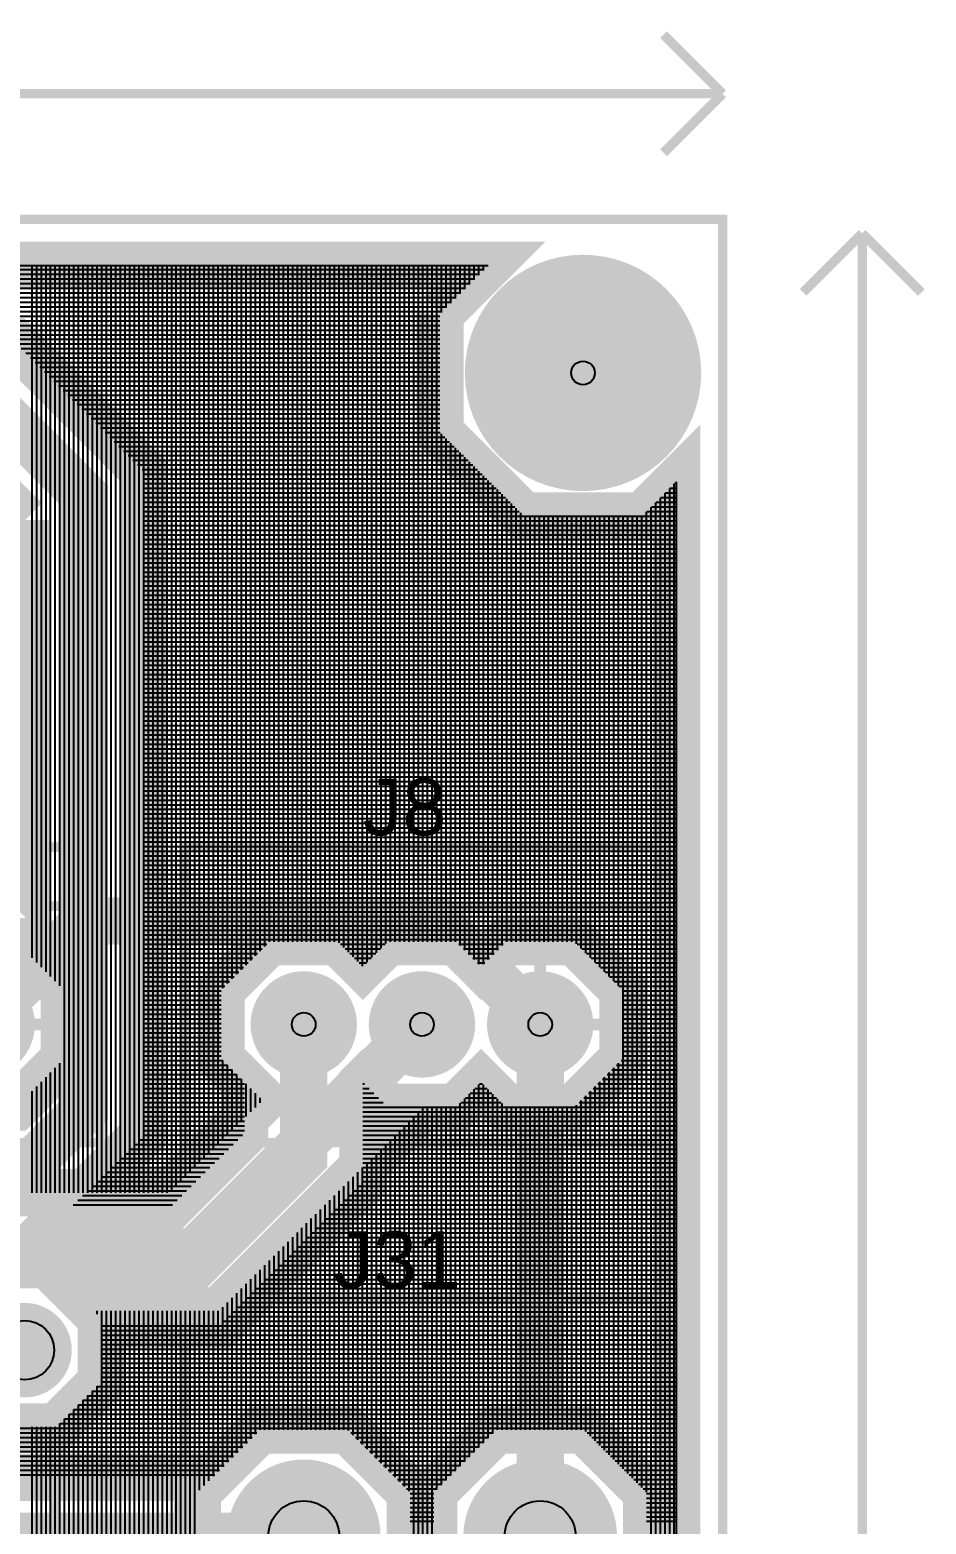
# Model space of a CAD drawing. Header units: centimetres. Extents: x -8.5 to 3.6, y -5.7 to 3.3.
# Drawn here: x 1.712 to 3.637, y 0.126 to 3.337 of the extents above; entities that cross this region are included whole.
import ezdxf

# ---------------------------------------------------------------- set-up
doc = ezdxf.new("R2010")
doc.units = ezdxf.units.CM
doc.layers.get('0').update_dxf_attribs({"linetype": 'CONTINUOUS'})

# ---------------------------------------------------------------- blocks, each defined once
blk = doc.blocks.new('EPAD')
at = {"const_width": 0.5}
blk.add_lwpolyline([(-0.25, 0, 1), (0.25, 0, 1)], format="xyb", close=True, dxfattribs=at)

msp = doc.modelspace()

# ---------------------------------------------------------------- linework, layer by layer
for points, const_width in [([(3.2, 3.2), (3.073, 3.327)], 0.02032), ([(-8.5, 3.2), (3.2, 3.2)], 0.02032), ([(3.2, 3.2), (3.073, 3.073)], 0.02032), ([(-8.5, -5.67), (3.2, -5.67), (3.2, 2.93), (-8.5, 2.93), (-8.5, -5.67)], 0.02032), ([(-8.5, -5.67), (3.2, -5.67), (3.2, 2.93), (-8.5, 2.93), (-8.5, -5.67)], 0.02032), ([(3.5, 2.9), (3.373, 2.773)], 0.02032), ([(3.5, 2.9), (3.5, -5.7)], 0.02032), ([(3.5, 2.9), (3.627, 2.773)], 0.02032), ([(-5.006338, 2.83094), (2.696297, 2.83094), (2.592661, 2.727304)], 0.1016), ([(-1.736938, 2.83094), (2.696297, 2.83094), (2.592661, 2.727304)], 0.1016), ([(2.592661, 2.727304), (2.592661, 2.472696), (2.772696, 2.292661), (3.027304, 2.292661), (3.10094, 2.366297), (3.10094, -1.620601)], 0.1016), ([(2.592661, 2.727304), (2.592661, 2.472696), (2.772696, 2.292661), (3.027304, 2.292661), (3.10094, 2.366297), (3.10094, -1.620601)], 0.1016), ([(1.631614, 0.334901), (1.768386, 0.334901), (1.865099, 0.431614), (1.865099, 0.556451), (2.121653, 0.556451), (2.426998, 0.861796), (2.426998, 1.075552), (2.427, 1.075554), (2.480353, 1.022201), (2.627647, 1.022201), (2.681, 1.075554), (2.734353, 1.022201), (2.881647, 1.022201), (2.985799, 1.126353), (2.985799, 1.273647), (2.881647, 1.377799), (2.734353, 1.377799), (2.681, 1.324446), (2.627647, 1.377799), (2.480353, 1.377799), (2.427, 1.324446), (2.373647, 1.377799), (2.226353, 1.377799), (2.122201, 1.273647), (2.122201, 1.126353), (2.173002, 1.075552), (2.173002, 0.967004), (2.016447, 0.810449), (1.802851, 0.810449), (1.955799, 0.963397), (1.955799, 2.389403), (1.678203, 2.666999), (-4.523005, 2.666999)], 0.1016), ([(-4.4704, 2.54), (1.6256, 2.54), (1.8288, 2.3368), (1.8288, 1.016), (1.6256, 0.8128), (1.016, 0.8128)], 0.1016), ([(-3.729386, 1.902901), (-3.592614, 1.902901), (-3.534, 1.961515), (-3.475386, 1.902901), (-3.338614, 1.902901), (-3.241901, 1.999614), (-3.241901, 2.136386), (-3.300515, 2.195), (-3.241901, 2.253614), (-3.241901, 2.390386), (-3.264516, 2.413001), (1.572997, 2.413001), (1.701801, 2.284197)], 0.1016), ([(1.701801, 2.284197), (1.701801, 1.357645), (1.681647, 1.377799), (1.534353, 1.377799), (1.481, 1.324446), (1.427647, 1.377799), (1.355803, 1.377799), (1.184203, 1.549399), (-0.201397, 1.549399), (-0.177801, 1.572995), (-0.177801, 1.678205), (-0.252195, 1.752599), (-3.710205, 1.752599)], 0.1016), ([(0.846, 0.946), (1.862, 0.946), (1.862, 1.581), (0.846, 1.581), (0.846, 0.946)], 0.02032), ([(0.846, 0.946), (1.862, 0.946), (1.862, 1.581), (0.846, 1.581), (0.846, 0.946)], 0.02032), ([(2.046, 0.946), (3.062, 0.946), (3.062, 1.581), (2.046, 1.581), (2.046, 0.946)], 0.02032), ([(2.046, 0.946), (3.062, 0.946), (3.062, 1.581), (2.046, 1.581), (2.046, 0.946)], 0.02032), ([(0.846, 1.454), (1.862, 1.454)], 0.02032), ([(0.846, 1.454), (1.862, 1.454)], 0.02032), ([(2.808, 1.2), (2.5856, 1.4224), (1.8304, 1.4224), (1.608, 1.2)], 0.1016), ([(2.046, 1.454), (3.062, 1.454)], 0.02032), ([(2.046, 1.454), (3.062, 1.454)], 0.02032), ([(1.549399, 1.022201), (1.681647, 1.022201), (1.785799, 1.126353), (1.785799, 1.273647), (1.681647, 1.377799), (1.534353, 1.377799)], 0.1016), ([(1.631614, 0.334901), (1.768386, 0.334901), (1.865099, 0.431614), (1.865099, 0.568386), (1.849284, 0.584201), (2.117803, 0.584201), (2.555803, 1.022201), (2.627647, 1.022201), (2.681, 1.075554), (2.734353, 1.022201), (2.881647, 1.022201), (2.985799, 1.126353), (2.985799, 1.273647), (2.881647, 1.377799), (2.734353, 1.377799), (2.681, 1.324446), (2.627647, 1.377799), (2.480353, 1.377799), (2.427, 1.324446), (2.373647, 1.377799), (2.226353, 1.377799), (2.122201, 1.273647), (2.122201, 1.126353), (2.211476, 1.037078), (2.012597, 0.838199), (1.678203, 0.838199), (1.549399, 0.967003)], 0.1016), ([(2.808, 1.377799), (2.808, 1.2)], 0.0254), ([(2.808, 1.377799), (2.808, 1.2)], 0.0254), ([(2.3, 1.2), (2.3, 0.9144), (2.06905, 0.68345), (-2.8448, 0.68345), (-3.048, 0.48025), (-3.048, -0.7754), (-3.556, -0.7754), (-3.7592, -0.9786), (-3.7592, -1.488), (-3.407, -1.488)], 0.1016), ([(1.4224, 0.9144), (1.6256, 0.7112), (2.0652, 0.7112), (2.554, 1.2)], 0.1016), ([(2.808, 0.1), (2.808, 1.2)], 0.1016), ([(1.785799, 1.2), (1.608, 1.2)], 0.0254), ([(2.985799, 1.2), (2.808, 1.2)], 0.0254), ([(2.808, 1.022201), (2.808, 1.2)], 0.0254), ([(2.985799, 1.2), (2.808, 1.2)], 0.0254), ([(2.808, 1.022201), (2.808, 1.2)], 0.0254), ([(1.534353, 1.022201), (1.655399, 1.022201), (1.572997, 0.939799), (0.963395, 0.939799), (0.889001, 0.865405), (0.889001, 0.810449), (0.602851, 0.810449), (0.865403, 1.073001), (0.975553, 1.073001), (1.026353, 1.022201), (1.173647, 1.022201), (1.227, 1.075554), (1.280353, 1.022201), (1.427647, 1.022201), (1.481, 1.075554), (1.534353, 1.022201)], 0.1016), ([(2.046, 0.608), (2.046, -0.408)], 0.02032), ([(2.046, 0.608), (3.062, 0.608)], 0.02032), ([(2.046, 0.608), (2.046, -0.408)], 0.02032), ([(2.046, 0.608), (3.062, 0.608)], 0.02032), ([(3.062, 0.608), (3.062, -0.408)], 0.02032), ([(3.062, 0.608), (3.062, -0.408)], 0.02032), ([(1.4, 0.516), (1.684, 0.516), (1.7, 0.5)], 0.1016), ([(2.528599, 0.005311), (2.528599, 0.194689), (2.394689, 0.328599), (2.205311, 0.328599), (2.103711, 0.226999), (0.948699, 0.226998)], 0.1016), ([(2.205311, -0.128599), (2.394689, -0.128599), (2.528599, 0.005311), (2.528599, 0.194689), (2.394689, 0.328599), (2.205311, 0.328599), (2.071401, 0.194689), (2.071401, 0.005311), (2.205311, -0.128599)], 0.1016), ([(2.713311, -0.128599), (2.902689, -0.128599), (3.036599, 0.005311), (3.036599, 0.194689), (2.902689, 0.328599), (2.713311, 0.328599), (2.579401, 0.194689), (2.579401, 0.005311), (2.713311, -0.128599)], 0.1016), ([(2.713311, -0.128599), (2.902689, -0.128599), (3.036599, 0.005311), (3.036599, 0.194689), (2.902689, 0.328599), (2.713311, 0.328599), (2.579401, 0.194689), (2.579401, 0.005311), (2.713311, -0.128599)], 0.1016), ([(0.12, 0.3), (0.12, 0.1), (2.3, 0.1)], 0.1016), ([(2.808, 0.328599), (2.808, 0.1)], 0.0254), ([(2.808, 0.328599), (2.808, 0.1)], 0.0254), ([(1.6365, -0.262), (1.7635, -0.262), (1.7635, 0.246), (1.6365, 0.246), (1.6365, -0.262)], 0.02032), ([(1.6365, -0.262), (1.7635, -0.262), (1.7635, 0.246), (1.6365, 0.246), (1.6365, -0.262)], 0.02032), ([(2.808, 0.1), (2.192, -0.516), (1.7, -0.516)], 0.1016)]:
    msp.add_lwpolyline(points, dxfattribs=dict(const_width=const_width))
for points in [[(-5.006338, 2.83094), (2.696297, 2.83094)], [(1.716199, 1.343247), (1.716199, 2.83094)], [(1.726199, 1.333247), (1.726199, 2.83094)], [(1.736199, 1.323247), (1.736199, 2.83094)], [(1.746199, 1.313247), (1.746199, 2.83094)], [(1.756199, 1.303247), (1.756199, 2.83094)], [(1.766199, 1.293247), (1.766199, 2.83094)], [(1.776199, 1.283247), (1.776199, 2.83094)], [(1.786199, 0.838199), (1.786199, 2.83094)], [(1.796199, 0.838199), (1.796199, 2.83094)], [(1.806199, 0.838199), (1.806199, 2.83094)], [(1.816199, 0.838199), (1.816199, 2.83094)], [(1.826199, 0.838199), (1.826199, 2.83094)], [(1.836199, 0.838199), (1.836199, 2.83094)], [(1.846199, 0.838199), (1.846199, 2.83094)], [(1.856199, 0.838199), (1.856199, 2.83094)], [(1.866199, 0.838199), (1.866199, 2.83094)], [(1.876199, 0.838199), (1.876199, 2.83094)], [(1.886199, 0.838199), (1.886199, 2.83094)], [(1.896199, 0.838199), (1.896199, 2.83094)], [(1.906199, 0.838199), (1.906199, 2.83094)], [(1.916199, 0.838199), (1.916199, 2.83094)], [(1.926199, 0.838199), (1.926199, 2.83094)], [(1.936199, 0.838199), (1.936199, 2.83094)], [(1.946199, 0.838199), (1.946199, 2.83094)], [(1.956199, 0.838199), (1.956199, 2.83094)], [(1.966199, 0.838199), (1.966199, 2.83094)], [(1.976199, 0.838199), (1.976199, 2.83094)], [(1.986199, 0.838199), (1.986199, 2.83094)], [(1.996199, 0.838199), (1.996199, 2.83094)], [(2.006199, 0.838199), (2.006199, 2.83094)], [(2.016199, 0.841801), (2.016199, 2.83094)], [(2.026199, 0.851801), (2.026199, 2.83094)], [(2.036199, 0.861801), (2.036199, 2.83094)], [(2.046199, 0.871801), (2.046199, 2.83094)], [(2.056199, 0.881801), (2.056199, 2.83094)], [(2.066199, 0.891801), (2.066199, 2.83094)], [(2.076199, 0.901801), (2.076199, 2.83094)], [(2.086199, 0.911801), (2.086199, 2.83094)], [(2.096199, 0.921801), (2.096199, 2.83094)], [(2.106199, 0.931801), (2.106199, 2.83094)], [(2.116199, 0.941801), (2.116199, 2.83094)], [(2.126199, 1.277645), (2.126199, 2.83094)], [(2.136199, 1.287645), (2.136199, 2.83094)], [(2.146199, 1.297645), (2.146199, 2.83094)], [(2.156199, 1.307645), (2.156199, 2.83094)], [(2.166199, 1.317645), (2.166199, 2.83094)], [(2.176199, 1.327645), (2.176199, 2.83094)], [(2.186199, 1.337645), (2.186199, 2.83094)], [(2.196199, 1.347645), (2.196199, 2.83094)], [(2.206199, 1.357645), (2.206199, 2.83094)], [(2.216199, 1.367645), (2.216199, 2.83094)], [(2.226199, 1.377645), (2.226199, 2.83094)], [(2.236199, 1.377799), (2.236199, 2.83094)], [(2.246199, 1.377799), (2.246199, 2.83094)], [(2.256199, 1.377799), (2.256199, 2.83094)], [(2.266199, 1.377799), (2.266199, 2.83094)], [(2.276199, 1.377799), (2.276199, 2.83094)], [(2.286199, 1.377799), (2.286199, 2.83094)], [(2.296199, 1.377799), (2.296199, 2.83094)], [(2.306199, 1.377799), (2.306199, 2.83094)], [(2.316199, 1.377799), (2.316199, 2.83094)], [(2.326199, 1.377799), (2.326199, 2.83094)], [(2.336199, 1.377799), (2.336199, 2.83094)], [(2.346199, 1.377799), (2.346199, 2.83094)], [(2.356199, 1.377799), (2.356199, 2.83094)], [(2.366199, 1.377799), (2.366199, 2.83094)], [(2.376199, 1.375247), (2.376199, 2.83094)], [(2.386199, 1.365247), (2.386199, 2.83094)], [(2.396199, 1.355247), (2.396199, 2.83094)], [(2.406199, 1.345247), (2.406199, 2.83094)], [(2.416199, 1.335247), (2.416199, 2.83094)], [(2.426199, 1.325247), (2.426199, 2.83094)], [(2.436199, 1.333645), (2.436199, 2.83094)], [(2.446199, 1.343645), (2.446199, 2.83094)], [(2.456199, 1.353645), (2.456199, 2.83094)], [(2.466199, 1.363645), (2.466199, 2.83094)], [(2.476199, 1.373645), (2.476199, 2.83094)], [(2.486199, 1.377799), (2.486199, 2.83094)], [(2.496199, 1.377799), (2.496199, 2.83094)], [(2.506199, 1.377799), (2.506199, 2.83094)], [(2.516199, 1.377799), (2.516199, 2.83094)], [(2.526199, 1.377799), (2.526199, 2.83094)], [(2.536199, 1.377799), (2.536199, 2.83094)], [(2.546199, 1.377799), (2.546199, 2.83094)], [(2.556199, 1.377799), (2.556199, 2.83094)], [(2.566199, 1.377799), (2.566199, 2.83094)], [(2.576199, 1.377799), (2.576199, 2.83094)], [(2.586199, 1.377799), (2.586199, 2.83094)], [(2.596199, 2.730842), (2.596199, 2.83094)], [(2.606199, 2.740842), (2.606199, 2.83094)], [(2.616199, 2.750842), (2.616199, 2.83094)], [(2.626199, 2.760842), (2.626199, 2.83094)], [(2.636199, 2.770842), (2.636199, 2.83094)], [(2.646199, 2.780842), (2.646199, 2.83094)], [(2.656199, 2.790842), (2.656199, 2.83094)], [(2.666199, 2.800842), (2.666199, 2.83094)], [(2.676199, 2.810842), (2.676199, 2.83094)], [(2.686199, 2.820842), (2.686199, 2.83094)], [(2.696199, 2.830842), (2.696199, 2.83094)], [(-4.997597, 2.822199), (2.687556, 2.822199)], [(-4.987597, 2.812199), (2.677556, 2.812199)], [(-4.977597, 2.802199), (2.667556, 2.802199)], [(-4.967597, 2.792199), (2.657556, 2.792199)], [(-4.957597, 2.782199), (2.647556, 2.782199)], [(-4.947597, 2.772199), (2.637556, 2.772199)], [(-4.937597, 2.762199), (2.627556, 2.762199)], [(-4.927597, 2.752199), (2.617556, 2.752199)], [(-4.917597, 2.742199), (2.607556, 2.742199)], [(-4.907597, 2.732199), (2.597556, 2.732199)], [(-4.897597, 2.722199), (2.592661, 2.722199)], [(-4.887597, 2.712199), (2.592661, 2.712199)], [(-4.877597, 2.702199), (2.592661, 2.702199)], [(-4.867597, 2.692199), (2.592661, 2.692199)], [(-4.857597, 2.682199), (2.592661, 2.682199)], [(-4.847597, 2.672199), (2.592661, 2.672199)], [(1.683003, 2.662199), (2.592661, 2.662199)], [(1.693003, 2.652199), (2.592661, 2.652199)], [(1.703003, 2.642199), (2.592661, 2.642199)], [(1.713003, 2.632199), (2.592661, 2.632199)], [(1.723003, 2.622199), (2.592661, 2.622199)], [(1.733003, 2.612199), (2.592661, 2.612199)], [(1.743003, 2.602199), (2.592661, 2.602199)], [(1.753003, 2.592199), (2.592661, 2.592199)], [(1.763003, 2.582199), (2.592661, 2.582199)], [(1.773003, 2.572199), (2.592661, 2.572199)], [(1.783003, 2.562199), (2.592661, 2.562199)], [(1.793003, 2.552199), (2.592661, 2.552199)], [(1.803003, 2.542199), (2.592661, 2.542199)], [(1.813003, 2.532199), (2.592661, 2.532199)], [(1.823003, 2.522199), (2.592661, 2.522199)], [(1.833003, 2.512199), (2.592661, 2.512199)], [(1.843003, 2.502199), (2.592661, 2.502199)], [(1.853003, 2.492199), (2.592661, 2.492199)], [(1.863003, 2.482199), (2.592661, 2.482199)], [(1.873003, 2.472199), (2.593158, 2.472199)], [(1.883003, 2.462199), (2.603158, 2.462199)], [(1.893003, 2.452199), (2.613158, 2.452199)], [(1.903003, 2.442199), (2.623158, 2.442199)], [(2.596199, 1.377799), (2.596199, 2.469158)], [(2.606199, 1.377799), (2.606199, 2.459158)], [(2.616199, 1.377799), (2.616199, 2.449158)], [(1.913003, 2.432199), (2.633158, 2.432199)], [(1.923003, 2.422199), (2.643158, 2.422199)], [(1.933003, 2.412199), (2.653158, 2.412199)], [(2.626199, 1.377799), (2.626199, 2.439158)], [(2.636199, 1.369247), (2.636199, 2.429158)], [(2.646199, 1.359247), (2.646199, 2.419158)], [(2.656199, 1.349247), (2.656199, 2.409158)], [(1.943003, 2.402199), (2.663158, 2.402199)], [(1.953003, 2.392199), (2.673158, 2.392199)], [(1.955799, 2.382199), (2.683158, 2.382199)], [(2.666199, 1.339247), (2.666199, 2.399158)], [(2.676199, 1.329247), (2.676199, 2.389158)], [(2.686199, 1.329645), (2.686199, 2.379158)], [(1.955799, 2.372199), (2.693158, 2.372199)], [(1.955799, 2.362199), (2.703158, 2.362199)], [(1.955799, 2.352199), (2.713158, 2.352199)], [(2.696199, 1.339645), (2.696199, 2.369158)], [(2.706199, 1.349645), (2.706199, 2.359158)], [(2.716199, 1.359645), (2.716199, 2.349158)], [(3.086199, -1.620601), (3.086199, 2.351556)], [(3.086842, 2.352199), (3.10094, 2.352199)], [(3.096199, -1.620601), (3.096199, 2.361556)], [(3.096842, 2.362199), (3.10094, 2.362199)], [(3.10094, -1.620601), (3.10094, 2.366297)], [(1.955799, 2.342199), (2.723158, 2.342199)], [(1.955799, 2.332199), (2.733158, 2.332199)], [(1.955799, 2.322199), (2.743158, 2.322199)], [(1.955799, 2.312199), (2.753158, 2.312199)], [(2.726199, 1.369645), (2.726199, 2.339158)], [(2.736199, 1.377799), (2.736199, 2.329158)], [(2.746199, 1.377799), (2.746199, 2.319158)], [(3.046842, 2.312199), (3.10094, 2.312199)], [(3.056199, -1.620601), (3.056199, 2.321556)], [(3.056842, 2.322199), (3.10094, 2.322199)], [(3.066199, -1.620601), (3.066199, 2.331556)], [(3.066842, 2.332199), (3.10094, 2.332199)], [(3.076199, -1.620601), (3.076199, 2.341556)], [(3.076842, 2.342199), (3.10094, 2.342199)], [(1.955799, 2.302199), (2.763158, 2.302199)], [(1.955799, 2.292199), (3.10094, 2.292199)], [(1.955799, 2.282199), (3.10094, 2.282199)], [(2.756199, 1.377799), (2.756199, 2.309158)], [(2.766199, 1.377799), (2.766199, 2.299158)], [(2.776199, 1.377799), (2.776199, 2.292661)], [(2.786199, 1.377799), (2.786199, 2.292661)], [(2.796199, 1.377799), (2.796199, 2.292661)], [(2.806199, 1.377799), (2.806199, 2.292661)], [(2.816199, 1.377799), (2.816199, 2.292661)], [(2.826199, 1.377799), (2.826199, 2.292661)], [(2.836199, 1.377799), (2.836199, 2.292661)], [(2.846199, 1.377799), (2.846199, 2.292661)], [(2.856199, 1.377799), (2.856199, 2.292661)], [(2.866199, 1.377799), (2.866199, 2.292661)], [(2.876199, 1.377799), (2.876199, 2.292661)], [(2.886199, 1.373247), (2.886199, 2.292661)], [(2.896199, 1.363247), (2.896199, 2.292661)], [(2.906199, 1.353247), (2.906199, 2.292661)], [(2.916199, 1.343247), (2.916199, 2.292661)], [(2.926199, 1.333247), (2.926199, 2.292661)], [(2.936199, 1.323247), (2.936199, 2.292661)], [(2.946199, 1.313247), (2.946199, 2.292661)], [(2.956199, 1.303247), (2.956199, 2.292661)], [(2.966199, 1.293247), (2.966199, 2.292661)], [(2.976199, 1.283247), (2.976199, 2.292661)], [(2.986199, 0.245089), (2.986199, 2.292661)], [(2.996199, 0.235089), (2.996199, 2.292661)], [(3.006199, 0.225089), (3.006199, 2.292661)], [(3.016199, 0.215089), (3.016199, 2.292661)], [(3.026199, 0.205089), (3.026199, 2.292661)], [(3.036199, 0.195089), (3.036199, 2.301556)], [(3.036842, 2.302199), (3.10094, 2.302199)], [(3.046199, -1.620601), (3.046199, 2.311556)], [(1.955799, 2.272199), (3.10094, 2.272199)], [(1.955799, 2.262199), (3.10094, 2.262199)], [(1.955799, 2.252199), (3.10094, 2.252199)], [(1.955799, 2.242199), (3.10094, 2.242199)], [(1.955799, 2.232199), (3.10094, 2.232199)], [(1.955799, 2.222199), (3.10094, 2.222199)], [(1.955799, 2.212199), (3.10094, 2.212199)], [(1.955799, 2.202199), (3.10094, 2.202199)], [(1.955799, 2.192199), (3.10094, 2.192199)], [(1.955799, 2.182199), (3.10094, 2.182199)], [(1.955799, 2.172199), (3.10094, 2.172199)], [(1.955799, 2.162199), (3.10094, 2.162199)], [(1.955799, 2.152199), (3.10094, 2.152199)], [(1.955799, 2.142199), (3.10094, 2.142199)], [(1.955799, 2.132199), (3.10094, 2.132199)], [(1.955799, 2.122199), (3.10094, 2.122199)], [(1.955799, 2.112199), (3.10094, 2.112199)], [(1.955799, 2.102199), (3.10094, 2.102199)], [(1.955799, 2.092199), (3.10094, 2.092199)], [(1.955799, 2.082199), (3.10094, 2.082199)], [(1.955799, 2.072199), (3.10094, 2.072199)], [(1.955799, 2.062199), (3.10094, 2.062199)], [(1.955799, 2.052199), (3.10094, 2.052199)], [(1.955799, 2.042199), (3.10094, 2.042199)], [(1.955799, 2.032199), (3.10094, 2.032199)], [(1.955799, 2.022199), (3.10094, 2.022199)], [(1.955799, 2.012199), (3.10094, 2.012199)], [(1.955799, 2.002199), (3.10094, 2.002199)], [(1.955799, 1.992199), (3.10094, 1.992199)], [(1.955799, 1.982199), (3.10094, 1.982199)], [(1.955799, 1.972199), (3.10094, 1.972199)], [(1.955799, 1.962199), (3.10094, 1.962199)], [(1.955799, 1.952199), (3.10094, 1.952199)], [(1.955799, 1.942199), (3.10094, 1.942199)], [(1.955799, 1.932199), (3.10094, 1.932199)], [(1.955799, 1.922199), (3.10094, 1.922199)], [(1.955799, 1.912199), (3.10094, 1.912199)], [(1.955799, 1.902199), (3.10094, 1.902199)], [(1.955799, 1.892199), (3.10094, 1.892199)], [(1.955799, 1.882199), (3.10094, 1.882199)], [(1.955799, 1.872199), (3.10094, 1.872199)], [(1.955799, 1.862199), (3.10094, 1.862199)], [(1.955799, 1.852199), (3.10094, 1.852199)], [(1.955799, 1.842199), (3.10094, 1.842199)], [(1.955799, 1.832199), (3.10094, 1.832199)], [(1.955799, 1.822199), (3.10094, 1.822199)], [(1.955799, 1.812199), (3.10094, 1.812199)], [(1.955799, 1.802199), (3.10094, 1.802199)], [(1.955799, 1.792199), (3.10094, 1.792199)], [(1.955799, 1.782199), (3.10094, 1.782199)], [(1.955799, 1.772199), (3.10094, 1.772199)], [(1.955799, 1.762199), (3.10094, 1.762199)], [(1.955799, 1.752199), (3.10094, 1.752199)], [(1.955799, 1.742199), (3.10094, 1.742199)], [(1.955799, 1.732199), (3.10094, 1.732199)], [(1.955799, 1.722199), (3.10094, 1.722199)], [(1.955799, 1.712199), (3.10094, 1.712199)], [(1.955799, 1.702199), (3.10094, 1.702199)], [(1.955799, 1.692199), (3.10094, 1.692199)], [(1.955799, 1.682199), (3.10094, 1.682199)], [(1.955799, 1.672199), (3.10094, 1.672199)], [(1.955799, 1.662199), (3.10094, 1.662199)], [(1.955799, 1.652199), (3.10094, 1.652199)], [(1.955799, 1.642199), (3.10094, 1.642199)], [(1.955799, 1.632199), (3.10094, 1.632199)], [(1.955799, 1.622199), (3.10094, 1.622199)], [(1.955799, 1.612199), (3.10094, 1.612199)], [(1.955799, 1.602199), (3.10094, 1.602199)], [(1.955799, 1.592199), (3.10094, 1.592199)], [(1.955799, 1.582199), (3.10094, 1.582199)], [(1.955799, 1.572199), (3.10094, 1.572199)], [(1.955799, 1.562199), (3.10094, 1.562199)], [(1.955799, 1.552199), (3.10094, 1.552199)], [(1.955799, 1.542199), (3.10094, 1.542199)], [(1.955799, 1.532199), (3.10094, 1.532199)], [(1.955799, 1.522199), (3.10094, 1.522199)], [(1.955799, 1.512199), (3.10094, 1.512199)], [(1.955799, 1.502199), (3.10094, 1.502199)], [(1.955799, 1.492199), (3.10094, 1.492199)], [(1.955799, 1.482199), (3.10094, 1.482199)], [(1.955799, 1.472199), (3.10094, 1.472199)], [(1.955799, 1.462199), (3.10094, 1.462199)], [(1.955799, 1.452199), (3.10094, 1.452199)], [(1.955799, 1.442199), (3.10094, 1.442199)], [(1.955799, 1.432199), (3.10094, 1.432199)], [(1.955799, 1.422199), (3.10094, 1.422199)], [(1.955799, 1.412199), (3.10094, 1.412199)], [(1.955799, 1.402199), (3.10094, 1.402199)], [(1.955799, 1.392199), (3.10094, 1.392199)], [(1.955799, 1.382199), (3.10094, 1.382199)], [(1.955799, 1.372199), (2.220753, 1.372199)], [(1.955799, 1.362199), (2.210753, 1.362199)], [(1.955799, 1.352199), (2.200753, 1.352199)], [(2.379247, 1.372199), (2.474753, 1.372199)], [(2.389247, 1.362199), (2.464753, 1.362199)], [(2.399247, 1.352199), (2.454753, 1.352199)], [(2.633247, 1.372199), (2.728753, 1.372199)], [(2.643247, 1.362199), (2.718753, 1.362199)], [(2.653247, 1.352199), (2.708753, 1.352199)], [(2.887247, 1.372199), (3.10094, 1.372199)], [(2.897247, 1.362199), (3.10094, 1.362199)], [(2.907247, 1.352199), (3.10094, 1.352199)], [(1.955799, 1.342199), (2.190753, 1.342199)], [(1.955799, 1.332199), (2.180753, 1.332199)], [(1.955799, 1.322199), (2.170753, 1.322199)], [(2.409247, 1.342199), (2.444753, 1.342199)], [(2.419247, 1.332199), (2.434753, 1.332199)], [(2.663247, 1.342199), (2.698753, 1.342199)], [(2.673247, 1.332199), (2.688753, 1.332199)], [(2.917247, 1.342199), (3.10094, 1.342199)], [(2.927247, 1.332199), (3.10094, 1.332199)], [(2.937247, 1.322199), (3.10094, 1.322199)], [(1.955799, 1.312199), (2.160753, 1.312199)], [(1.955799, 1.302199), (2.150753, 1.302199)], [(1.955799, 1.292199), (2.140753, 1.292199)], [(2.947247, 1.312199), (3.10094, 1.312199)], [(2.957247, 1.302199), (3.10094, 1.302199)], [(2.967247, 1.292199), (3.10094, 1.292199)], [(1.955799, 1.282199), (2.130753, 1.282199)], [(1.955799, 1.272199), (2.122201, 1.272199)], [(1.955799, 1.262199), (2.122201, 1.262199)], [(2.977247, 1.282199), (3.10094, 1.282199)], [(2.985799, 1.272199), (3.10094, 1.272199)], [(2.985799, 1.262199), (3.10094, 1.262199)], [(1.955799, 1.252199), (2.122201, 1.252199)], [(1.955799, 1.242199), (2.122201, 1.242199)], [(1.955799, 1.232199), (2.122201, 1.232199)], [(1.955799, 1.222199), (2.122201, 1.222199)], [(2.985799, 1.252199), (3.10094, 1.252199)], [(2.985799, 1.242199), (3.10094, 1.242199)], [(2.985799, 1.232199), (3.10094, 1.232199)], [(2.985799, 1.222199), (3.10094, 1.222199)], [(1.955799, 1.212199), (2.122201, 1.212199)], [(1.955799, 1.202199), (2.122201, 1.202199)], [(1.955799, 1.192199), (2.122201, 1.192199)], [(2.985799, 1.212199), (3.10094, 1.212199)], [(2.985799, 1.202199), (3.10094, 1.202199)], [(2.985799, 1.192199), (3.10094, 1.192199)], [(1.955799, 1.182199), (2.122201, 1.182199)], [(1.955799, 1.172199), (2.122201, 1.172199)], [(1.955799, 1.162199), (2.122201, 1.162199)], [(2.985799, 1.182199), (3.10094, 1.182199)], [(2.985799, 1.172199), (3.10094, 1.172199)], [(2.985799, 1.162199), (3.10094, 1.162199)], [(1.955799, 1.152199), (2.122201, 1.152199)], [(1.955799, 1.142199), (2.122201, 1.142199)], [(1.955799, 1.132199), (2.122201, 1.132199)], [(2.985799, 1.152199), (3.10094, 1.152199)], [(2.985799, 1.142199), (3.10094, 1.142199)], [(2.985799, 1.132199), (3.10094, 1.132199)], [(1.756199, 0.838199), (1.756199, 1.096753)], [(1.766199, 0.838199), (1.766199, 1.106753)], [(1.776199, 0.838199), (1.776199, 1.116753)], [(1.955799, 1.122199), (2.126355, 1.122199)], [(1.955799, 1.112199), (2.136355, 1.112199)], [(1.955799, 1.102199), (2.146355, 1.102199)], [(1.955799, 1.092199), (2.156355, 1.092199)], [(2.126199, 0.951801), (2.126199, 1.122355)], [(2.136199, 0.961801), (2.136199, 1.112355)], [(2.146199, 0.971801), (2.146199, 1.102355)], [(2.156199, 0.981801), (2.156199, 1.092355)], [(2.951645, 1.092199), (3.10094, 1.092199)], [(2.956199, 0.275089), (2.956199, 1.096753)], [(2.961645, 1.102199), (3.10094, 1.102199)], [(2.966199, 0.265089), (2.966199, 1.106753)], [(2.971645, 1.112199), (3.10094, 1.112199)], [(2.976199, 0.255089), (2.976199, 1.116753)], [(2.981645, 1.122199), (3.10094, 1.122199)], [(1.726199, 0.838199), (1.726199, 1.066753)], [(1.736199, 0.838199), (1.736199, 1.076753)], [(1.746199, 0.838199), (1.746199, 1.086753)], [(1.955799, 1.082199), (2.166355, 1.082199)], [(1.955799, 1.072199), (2.173002, 1.072199)], [(1.955799, 1.062199), (2.173002, 1.062199)], [(2.166199, 0.991801), (2.166199, 1.082355)], [(2.176199, 1.001801), (2.176199, 1.072355)], [(2.186199, 1.011801), (2.186199, 1.062355)], [(2.426998, 1.072199), (2.430355, 1.072199)], [(2.426998, 1.062199), (2.440355, 1.062199)], [(2.666199, 0.281487), (2.666199, 1.060753)], [(2.667645, 1.062199), (2.694355, 1.062199)], [(2.676199, 0.291487), (2.676199, 1.070753)], [(2.677645, 1.072199), (2.684355, 1.072199)], [(2.686199, 0.301487), (2.686199, 1.070355)], [(2.696199, 0.311487), (2.696199, 1.060355)], [(2.921645, 1.062199), (3.10094, 1.062199)], [(2.926199, 0.305089), (2.926199, 1.066753)], [(2.931645, 1.072199), (3.10094, 1.072199)], [(2.936199, 0.295089), (2.936199, 1.076753)], [(2.941645, 1.082199), (3.10094, 1.082199)], [(2.946199, 0.285089), (2.946199, 1.086753)], [(1.716199, 0.838199), (1.716199, 1.056753)], [(1.955799, 1.052199), (2.173002, 1.052199)], [(1.955799, 1.042199), (2.173002, 1.042199)], [(1.955799, 1.032199), (2.173002, 1.032199)], [(2.196199, 1.021801), (2.196199, 1.052355)], [(2.206199, 1.031801), (2.206199, 1.042355)], [(2.426998, 1.052199), (2.450355, 1.052199)], [(2.426998, 1.042199), (2.460355, 1.042199)], [(2.426998, 1.032199), (2.470355, 1.032199)], [(2.636199, 0.251487), (2.636199, 1.030753)], [(2.637645, 1.032199), (2.724355, 1.032199)], [(2.646199, 0.261487), (2.646199, 1.040753)], [(2.647645, 1.042199), (2.714355, 1.042199)], [(2.656199, 0.271487), (2.656199, 1.050753)], [(2.657645, 1.052199), (2.704355, 1.052199)], [(2.706199, 0.321487), (2.706199, 1.050355)], [(2.716199, 0.328599), (2.716199, 1.040355)], [(2.726199, 0.328599), (2.726199, 1.030355)], [(2.891645, 1.032199), (3.10094, 1.032199)], [(2.896199, 0.328599), (2.896199, 1.036753)], [(2.901645, 1.042199), (3.10094, 1.042199)], [(2.906199, 0.325089), (2.906199, 1.046753)], [(2.911645, 1.052199), (3.10094, 1.052199)], [(2.916199, 0.315089), (2.916199, 1.056753)], [(1.955799, 1.022199), (2.173002, 1.022199)], [(1.955799, 1.012199), (2.173002, 1.012199)], [(1.955799, 1.002199), (2.173002, 1.002199)], [(2.426998, 1.022199), (3.10094, 1.022199)], [(2.426998, 1.012199), (3.10094, 1.012199)], [(2.426998, 1.002199), (3.10094, 1.002199)], [(2.536199, -5.57094), (2.536199, 1.002597)], [(2.546199, -5.57094), (2.546199, 1.012597)], [(2.556199, -5.57094), (2.556199, 1.022201)], [(2.566199, -5.57094), (2.566199, 1.022201)], [(2.576199, -5.57094), (2.576199, 1.022201)], [(2.586199, 0.201487), (2.586199, 1.022201)], [(2.596199, 0.211487), (2.596199, 1.022201)], [(2.606199, 0.221487), (2.606199, 1.022201)], [(2.616199, 0.231487), (2.616199, 1.022201)], [(2.626199, 0.241487), (2.626199, 1.022201)], [(2.736199, 0.328599), (2.736199, 1.022201)], [(2.746199, 0.328599), (2.746199, 1.022201)], [(2.756199, 0.328599), (2.756199, 1.022201)], [(2.766199, 0.328599), (2.766199, 1.022201)], [(2.776199, 0.328599), (2.776199, 1.022201)], [(2.786199, 0.328599), (2.786199, 1.022201)], [(2.796199, 0.328599), (2.796199, 1.022201)], [(2.806199, 0.328599), (2.806199, 1.022201)], [(2.816199, 0.328599), (2.816199, 1.022201)], [(2.826199, 0.328599), (2.826199, 1.022201)], [(2.836199, 0.328599), (2.836199, 1.022201)], [(2.846199, 0.328599), (2.846199, 1.022201)], [(2.856199, 0.328599), (2.856199, 1.022201)], [(2.866199, 0.328599), (2.866199, 1.022201)], [(2.876199, 0.328599), (2.876199, 1.022201)], [(2.886199, 0.328599), (2.886199, 1.026753)], [(1.955799, 0.992199), (2.173002, 0.992199)], [(1.955799, 0.982199), (2.173002, 0.982199)], [(1.955799, 0.972199), (2.173002, 0.972199)], [(2.426998, 0.992199), (3.10094, 0.992199)], [(2.426998, 0.982199), (3.10094, 0.982199)], [(2.426998, 0.972199), (3.10094, 0.972199)], [(2.506199, 0.217089), (2.506199, 0.972597)], [(2.516199, 0.207089), (2.516199, 0.982597)], [(2.526199, 0.197089), (2.526199, 0.992597)], [(1.924601, 0.932199), (2.138197, 0.932199)], [(1.934601, 0.942199), (2.148197, 0.942199)], [(1.944601, 0.952199), (2.158197, 0.952199)], [(1.954601, 0.962199), (2.168197, 0.962199)], [(2.426998, 0.962199), (3.10094, 0.962199)], [(2.426998, 0.952199), (3.10094, 0.952199)], [(2.426998, 0.942199), (3.10094, 0.942199)], [(2.426998, 0.932199), (3.10094, 0.932199)], [(2.466199, 0.257089), (2.466199, 0.932597)], [(2.476199, 0.247089), (2.476199, 0.942597)], [(2.486199, 0.237089), (2.486199, 0.952597)], [(2.496199, 0.227089), (2.496199, 0.962597)], [(1.894601, 0.902199), (2.108197, 0.902199)], [(1.904601, 0.912199), (2.118197, 0.912199)], [(1.914601, 0.922199), (2.128197, 0.922199)], [(2.426998, 0.922199), (3.10094, 0.922199)], [(2.426998, 0.912199), (3.10094, 0.912199)], [(2.426998, 0.902199), (3.10094, 0.902199)], [(2.436199, 0.287089), (2.436199, 0.902597)], [(2.446199, 0.277089), (2.446199, 0.912597)], [(2.456199, 0.267089), (2.456199, 0.922597)], [(1.864601, 0.872199), (2.078197, 0.872199)], [(1.874601, 0.882199), (2.088197, 0.882199)], [(1.884601, 0.892199), (2.098197, 0.892199)], [(2.406199, 0.317089), (2.406199, 0.872597)], [(2.416199, 0.307089), (2.416199, 0.882597)], [(2.426199, 0.297089), (2.426199, 0.892597)], [(2.426998, 0.892199), (3.10094, 0.892199)], [(2.426998, 0.882199), (3.10094, 0.882199)], [(2.426998, 0.872199), (3.10094, 0.872199)], [(1.834601, 0.842199), (2.048197, 0.842199)], [(1.844601, 0.852199), (2.058197, 0.852199)], [(1.854601, 0.862199), (2.068197, 0.862199)], [(2.376199, 0.328599), (2.376199, 0.842597)], [(2.386199, 0.328599), (2.386199, 0.852597)], [(2.396199, 0.327089), (2.396199, 0.862597)], [(2.407401, 0.842199), (3.10094, 0.842199)], [(2.417401, 0.852199), (3.10094, 0.852199)], [(2.426998, 0.862199), (3.10094, 0.862199)], [(1.804601, 0.812199), (2.018197, 0.812199)], [(1.814601, 0.822199), (2.028197, 0.822199)], [(1.824601, 0.832199), (2.038197, 0.832199)], [(2.346199, 0.328599), (2.346199, 0.812597)], [(2.356199, 0.328599), (2.356199, 0.822597)], [(2.366199, 0.328599), (2.366199, 0.832597)], [(2.377401, 0.812199), (3.10094, 0.812199)], [(2.387401, 0.822199), (3.10094, 0.822199)], [(2.397401, 0.832199), (3.10094, 0.832199)], [(2.306199, 0.328599), (2.306199, 0.772597)], [(2.316199, 0.328599), (2.316199, 0.782597)], [(2.326199, 0.328599), (2.326199, 0.792597)], [(2.336199, 0.328599), (2.336199, 0.802597)], [(2.337401, 0.772199), (3.10094, 0.772199)], [(2.347401, 0.782199), (3.10094, 0.782199)], [(2.357401, 0.792199), (3.10094, 0.792199)], [(2.367401, 0.802199), (3.10094, 0.802199)], [(2.276199, 0.328599), (2.276199, 0.742597)], [(2.286199, 0.328599), (2.286199, 0.752597)], [(2.296199, 0.328599), (2.296199, 0.762597)], [(2.307401, 0.742199), (3.10094, 0.742199)], [(2.317401, 0.752199), (3.10094, 0.752199)], [(2.327401, 0.762199), (3.10094, 0.762199)], [(2.246199, 0.328599), (2.246199, 0.712597)], [(2.256199, 0.328599), (2.256199, 0.722597)], [(2.266199, 0.328599), (2.266199, 0.732597)], [(2.277401, 0.712199), (3.10094, 0.712199)], [(2.287401, 0.722199), (3.10094, 0.722199)], [(2.297401, 0.732199), (3.10094, 0.732199)], [(2.216199, 0.328599), (2.216199, 0.682597)], [(2.226199, 0.328599), (2.226199, 0.692597)], [(2.236199, 0.328599), (2.236199, 0.702597)], [(2.247401, 0.682199), (3.10094, 0.682199)], [(2.257401, 0.692199), (3.10094, 0.692199)], [(2.267401, 0.702199), (3.10094, 0.702199)], [(2.176199, 0.299487), (2.176199, 0.642597)], [(2.186199, 0.309487), (2.186199, 0.652597)], [(2.196199, 0.319487), (2.196199, 0.662597)], [(2.206199, 0.328599), (2.206199, 0.672597)], [(2.207401, 0.642199), (3.10094, 0.642199)], [(2.217401, 0.652199), (3.10094, 0.652199)], [(2.227401, 0.662199), (3.10094, 0.662199)], [(2.237401, 0.672199), (3.10094, 0.672199)], [(2.146199, 0.269487), (2.146199, 0.612597)], [(2.156199, 0.279487), (2.156199, 0.622597)], [(2.166199, 0.289487), (2.166199, 0.632597)], [(2.177401, 0.612199), (3.10094, 0.612199)], [(2.187401, 0.622199), (3.10094, 0.622199)], [(2.197401, 0.632199), (3.10094, 0.632199)], [(1.856199, 0.577286), (1.856199, 0.584201)], [(1.866199, -5.57094), (1.866199, 0.584201)], [(1.876199, -5.57094), (1.876199, 0.584201)], [(1.886199, -5.57094), (1.886199, 0.584201)], [(1.896199, -1.11694), (1.896199, 0.584201)], [(1.906199, -1.10694), (1.906199, 0.584201)], [(1.916199, -1.09694), (1.916199, 0.584201)], [(1.926199, -1.08694), (1.926199, 0.584201)], [(1.936199, -1.07694), (1.936199, 0.584201)], [(1.946199, -1.06694), (1.946199, 0.584201)], [(1.956199, -1.05694), (1.956199, 0.584201)], [(1.966199, -1.04694), (1.966199, 0.584201)], [(1.976199, -1.03694), (1.976199, 0.584201)], [(1.986199, -1.02694), (1.986199, 0.584201)], [(1.996199, -1.01694), (1.996199, 0.584201)], [(2.006199, -1.011301), (2.006199, 0.584201)], [(2.016199, -1.011301), (2.016199, 0.584201)], [(2.026199, -1.011301), (2.026199, 0.584201)], [(2.036199, -1.011301), (2.036199, 0.584201)], [(2.046199, -1.011301), (2.046199, 0.584201)], [(2.056199, -1.011301), (2.056199, 0.584201)], [(2.066199, -1.011301), (2.066199, 0.584201)], [(2.076199, 0.199487), (2.076199, 0.584201)], [(2.086199, 0.209487), (2.086199, 0.584201)], [(2.096199, 0.219487), (2.096199, 0.584201)], [(2.106199, 0.229487), (2.106199, 0.584201)], [(2.116199, 0.239487), (2.116199, 0.584201)], [(2.126199, 0.249487), (2.126199, 0.592597)], [(2.136199, 0.259487), (2.136199, 0.602597)], [(2.147401, 0.582199), (3.10094, 0.582199)], [(2.157401, 0.592199), (3.10094, 0.592199)], [(2.167401, 0.602199), (3.10094, 0.602199)], [(1.865099, 0.552199), (3.10094, 0.552199)], [(2.127401, 0.562199), (3.10094, 0.562199)], [(2.137401, 0.572199), (3.10094, 0.572199)], [(1.865099, 0.542199), (3.10094, 0.542199)], [(1.865099, 0.532199), (3.10094, 0.532199)], [(1.865099, 0.522199), (3.10094, 0.522199)], [(1.865099, 0.512199), (3.10094, 0.512199)], [(1.865099, 0.502199), (3.10094, 0.502199)], [(1.865099, 0.492199), (3.10094, 0.492199)], [(1.865099, 0.482199), (3.10094, 0.482199)], [(1.865099, 0.472199), (3.10094, 0.472199)], [(1.865099, 0.462199), (3.10094, 0.462199)], [(1.865099, 0.452199), (3.10094, 0.452199)], [(1.855684, 0.422199), (3.10094, 0.422199)], [(1.856199, -0.438714), (1.856199, 0.422714)], [(1.865099, 0.442199), (3.10094, 0.442199)], [(1.865099, 0.432199), (3.10094, 0.432199)], [(1.825684, 0.392199), (3.10094, 0.392199)], [(1.826199, -0.408714), (1.826199, 0.392714)], [(1.835684, 0.402199), (3.10094, 0.402199)], [(1.836199, -0.418714), (1.836199, 0.402714)], [(1.845684, 0.412199), (3.10094, 0.412199)], [(1.846199, -0.428714), (1.846199, 0.412714)], [(1.795684, 0.362199), (3.10094, 0.362199)], [(1.796199, -0.378714), (1.796199, 0.362714)], [(1.805684, 0.372199), (3.10094, 0.372199)], [(1.806199, -0.388714), (1.806199, 0.372714)], [(1.815684, 0.382199), (3.10094, 0.382199)], [(1.816199, -0.398714), (1.816199, 0.382714)], [(0.948699, 0.332199), (3.10094, 0.332199)], [(0.948699, 0.322199), (2.198911, 0.322199)], [(1.716199, -0.350901), (1.716199, 0.334901)], [(1.726199, -0.350901), (1.726199, 0.334901)], [(1.736199, -0.350901), (1.736199, 0.334901)], [(1.746199, -0.350901), (1.746199, 0.334901)], [(1.756199, -0.350901), (1.756199, 0.334901)], [(1.766199, -0.350901), (1.766199, 0.334901)], [(1.775684, 0.342199), (3.10094, 0.342199)], [(1.776199, -0.358714), (1.776199, 0.342714)], [(1.785684, 0.352199), (3.10094, 0.352199)], [(1.786199, -0.368714), (1.786199, 0.352714)], [(2.401089, 0.322199), (2.706911, 0.322199)], [(2.909089, 0.322199), (3.10094, 0.322199)], [(0.948699, 0.312199), (2.188911, 0.312199)], [(0.948699, 0.302199), (2.178911, 0.302199)], [(0.948699, 0.292199), (2.168911, 0.292199)], [(2.411089, 0.312199), (2.696911, 0.312199)], [(2.421089, 0.302199), (2.686911, 0.302199)], [(2.431089, 0.292199), (2.676911, 0.292199)], [(2.919089, 0.312199), (3.10094, 0.312199)], [(2.929089, 0.302199), (3.10094, 0.302199)], [(2.939089, 0.292199), (3.10094, 0.292199)], [(0.948699, 0.282199), (2.158911, 0.282199)], [(0.948699, 0.272199), (2.148911, 0.272199)], [(0.948699, 0.262199), (2.138911, 0.262199)], [(2.441089, 0.282199), (2.666911, 0.282199)], [(2.451089, 0.272199), (2.656911, 0.272199)], [(2.461089, 0.262199), (2.646911, 0.262199)], [(2.949089, 0.282199), (3.10094, 0.282199)], [(2.959089, 0.272199), (3.10094, 0.272199)], [(2.969089, 0.262199), (3.10094, 0.262199)], [(0.948699, 0.252199), (2.128911, 0.252199)], [(0.948699, 0.242199), (2.118911, 0.242199)], [(0.948699, 0.232199), (2.108911, 0.232199)], [(2.471089, 0.252199), (2.636911, 0.252199)], [(2.481089, 0.242199), (2.626911, 0.242199)], [(2.491089, 0.232199), (2.616911, 0.232199)], [(2.979089, 0.252199), (3.10094, 0.252199)], [(2.989089, 0.242199), (3.10094, 0.242199)], [(2.999089, 0.232199), (3.10094, 0.232199)], [(2.501089, 0.222199), (2.606911, 0.222199)], [(2.511089, 0.212199), (2.596911, 0.212199)], [(2.521089, 0.202199), (2.586911, 0.202199)], [(3.009089, 0.222199), (3.10094, 0.222199)], [(3.019089, 0.212199), (3.10094, 0.212199)], [(3.029089, 0.202199), (3.10094, 0.202199)], [(2.528599, 0.192199), (2.579401, 0.192199)], [(2.528599, 0.182199), (2.579401, 0.182199)], [(2.528599, 0.172199), (2.579401, 0.172199)], [(2.528599, 0.162199), (2.579401, 0.162199)], [(3.036599, 0.192199), (3.10094, 0.192199)], [(3.036599, 0.182199), (3.10094, 0.182199)], [(3.036599, 0.172199), (3.10094, 0.172199)], [(3.036599, 0.162199), (3.10094, 0.162199)], [(2.528599, 0.152199), (2.579401, 0.152199)], [(2.528599, 0.142199), (2.579401, 0.142199)], [(2.528599, 0.132199), (2.579401, 0.132199)], [(3.036599, 0.152199), (3.10094, 0.152199)], [(3.036599, 0.142199), (3.10094, 0.142199)], [(3.036599, 0.132199), (3.10094, 0.132199)]]:
    msp.add_lwpolyline(points)
for centre, radius in [((2.9, 2.6), 0.0254), ((2.3, 1.2), 0.0254), ((2.554, 1.2), 0.0254), ((2.808, 1.2), 0.0254), ((1.7, 0.5), 0.0635), ((2.3, 0.1), 0.0762), ((2.808, 0.1), 0.0762)]:
    msp.add_circle(centre, radius)

# ---------------------------------------------------------------- block references
for p, xscale, yscale in [((2.9, 2.6), 0.508, 0.508), ((2.9, 2.6), 0.4572, 0.4572), ((1.608, 1.2), 0.2286, 0.2286), ((2.3, 1.2), 0.2286, 0.2286), ((2.3, 1.2), 0.2032, 0.2032), ((2.554, 1.2), 0.2286, 0.2286), ((2.554, 1.2), 0.2032, 0.2032), ((2.808, 1.2), 0.2286, 0.2286), ((2.808, 1.2), 0.2032, 0.2032), ((1.7, 0.5), 0.2032, 0.2032), ((1.7, 0.5), 0.1778, 0.1778), ((2.3, 0.1), 0.3302, 0.3302), ((2.808, 0.1), 0.3302, 0.3302), ((2.3, 0.1), 0.3048, 0.3048), ((2.808, 0.1), 0.3048, 0.3048)]:
    msp.add_blockref('EPAD', p, dxfattribs=dict(xscale=xscale, yscale=yscale))

# ---------------------------------------------------------------- texts
at = {"width": 1.041667}
for s, p in [('J8', (2.427, 1.6064)), ('J8', (2.427, 1.6064)), ('J31', (2.3635, 0.6334)), ('J31', (2.3635, 0.6334))]:
    msp.add_text(s, height=0.12192, dxfattribs=at).set_placement(p)

doc.saveas('drawing.dxf')
